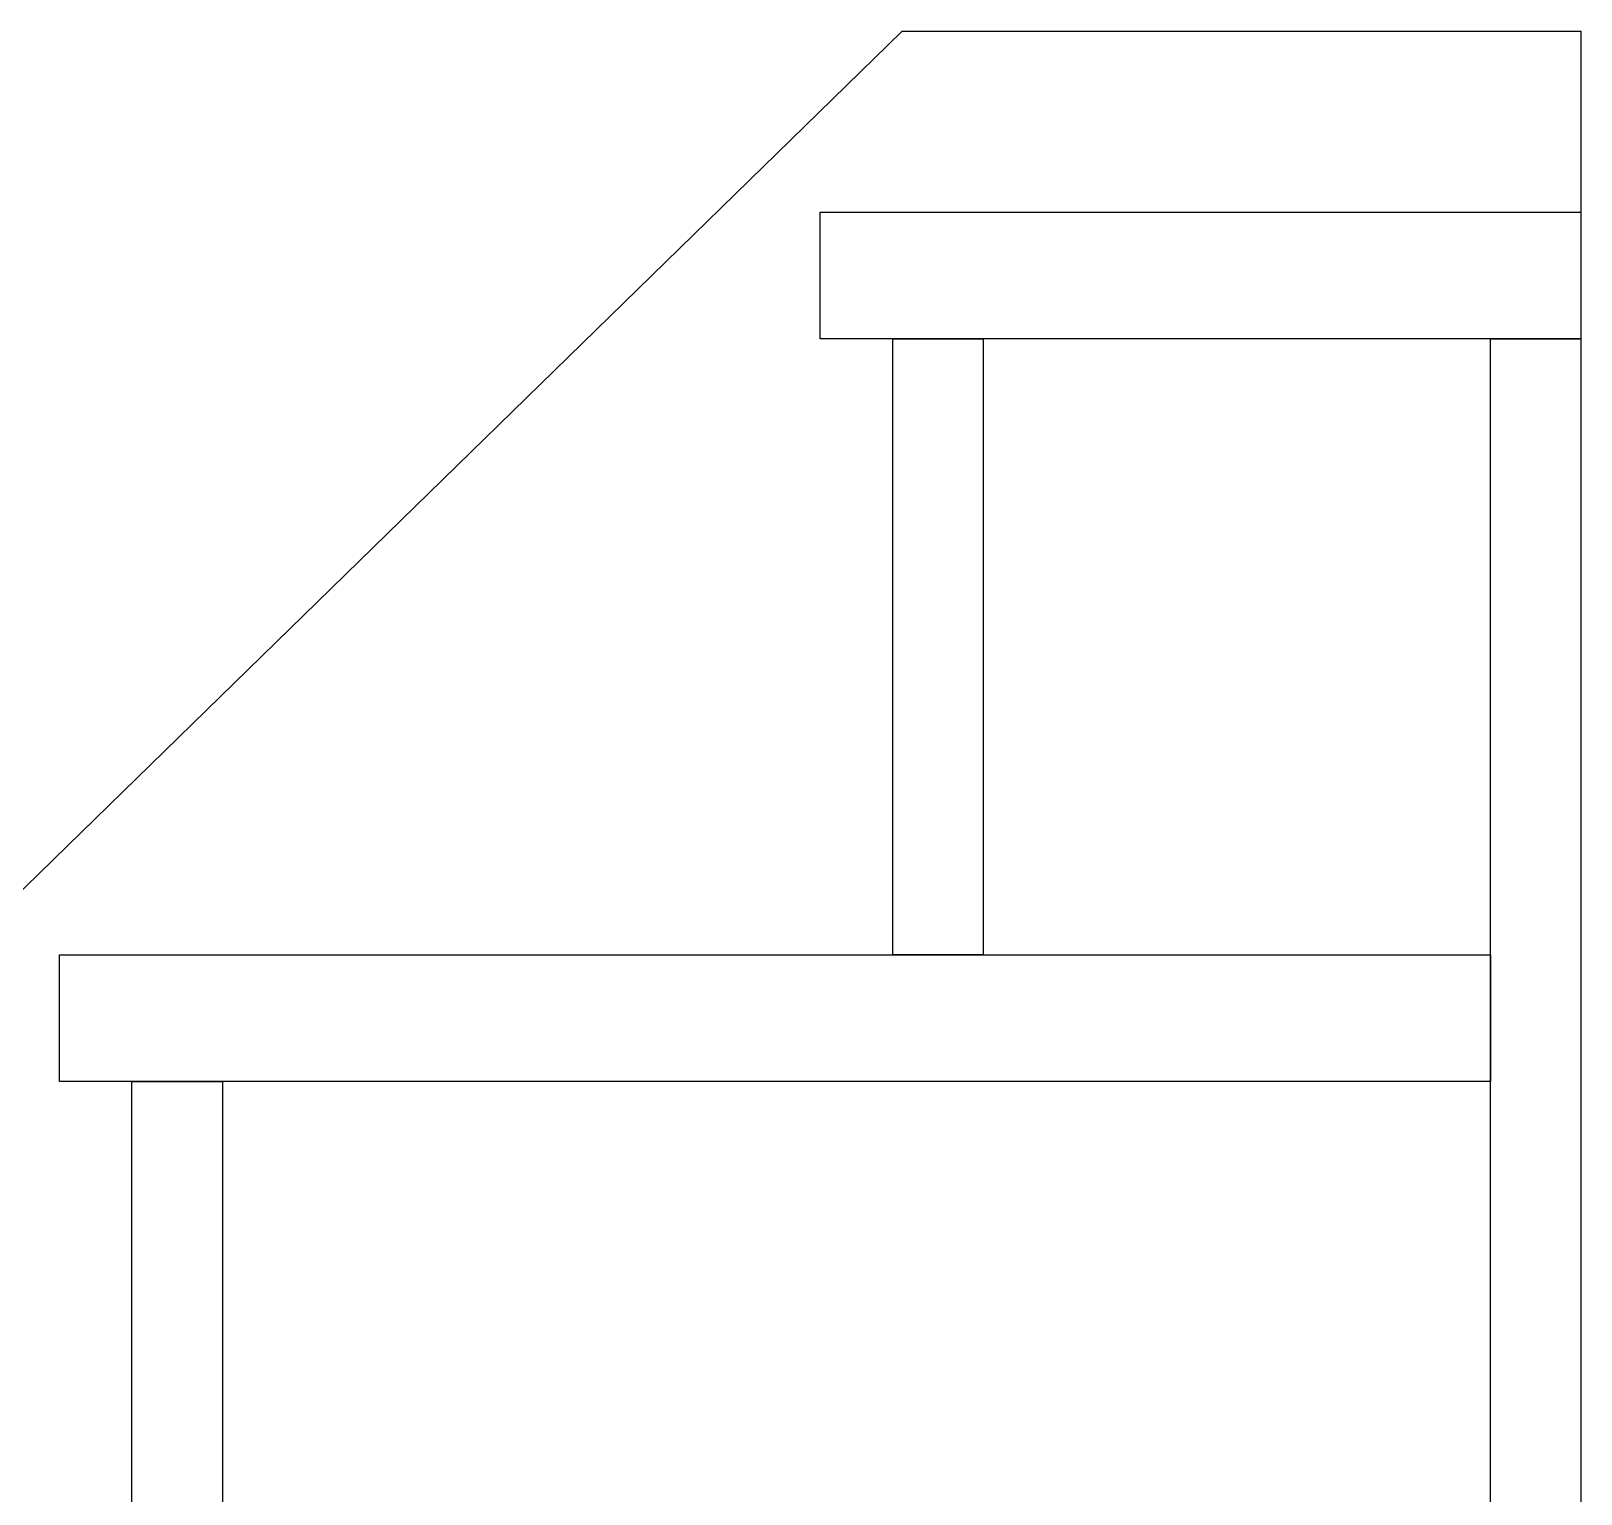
# Model space of a CAD drawing. Extents: x 0 to 2438, y 0 to 2056.
# Drawn here: x 1223.6 to 1437.6, y 934.2 to 1136.1 of the extents above; entities that cross this region are included whole.
import ezdxf

# ---------------------------------------------------------------- set-up
doc = ezdxf.new("R2010")
doc.units = 0
doc.layers.get('0').update_dxf_attribs({"linetype": 'CONTINUOUS'})

msp = doc.modelspace()

# ---------------------------------------------------------------- linework, layer by layer
at = {"color": 253}
for p, q in [((1132.58, 929.869), (1343.87, 1136.13)), ((1343.87, 1136.13), (1437.58, 1136.13)), ((1437.58, 1136.13), (1437.58, 88.633)), ((1332.58, 1111.13), (1437.58, 1111.13)), ((1332.58, 1111.13), (1437.58, 1111.13)), ((1332.58, 1093.63), (1332.58, 1111.13)), ((1332.58, 1093.63), (1332.58, 1111.13)), ((1437.58, 1111.13), (1437.58, 1093.63)), ((1437.58, 1111.13), (1437.58, 1093.63)), ((1437.58, 1093.63), (1332.58, 1093.63)), ((1437.58, 1093.63), (1332.58, 1093.63)), ((1342.58, 1093.63), (1355.08, 1093.63)), ((1342.58, 1093.63), (1355.08, 1093.63)), ((1342.58, 1008.63), (1342.58, 1093.63)), ((1342.58, 1008.63), (1342.58, 1093.63)), ((1355.08, 1093.63), (1355.08, 1008.63)), ((1355.08, 1093.63), (1355.08, 1008.63)), ((1425.08, 88.633), (1425.08, 1093.63)), ((1425.08, 86.133), (1425.08, 1093.63)), ((1425.08, 1093.63), (1437.58, 1093.63)), ((1425.08, 1093.63), (1437.58, 1093.63)), ((1437.58, 1093.63), (1437.58, 88.633)), ((1437.58, 1093.63), (1437.58, 86.133)), ((1227.57, 1008.63), (1425.08, 1008.63)), ((1227.57, 1008.63), (1425.08, 1008.63)), ((1227.57, 991.133), (1227.57, 1008.63)), ((1227.57, 991.133), (1227.57, 1008.63)), ((1355.08, 1008.63), (1342.58, 1008.63)), ((1355.08, 1008.63), (1342.58, 1008.63)), ((1425.08, 1008.63), (1425.08, 991.133)), ((1425.08, 1008.63), (1425.08, 991.133)), ((1425.08, 991.133), (1227.57, 991.133)), ((1425.08, 991.133), (1227.57, 991.133)), ((1237.58, 991.133), (1250.08, 991.133)), ((1237.58, 991.133), (1250.08, 991.133)), ((1237.58, 906.134), (1237.58, 991.133)), ((1237.58, 906.134), (1237.58, 991.133)), ((1250.08, 991.133), (1250.08, 906.134)), ((1250.08, 991.133), (1250.08, 906.134))]:
    msp.add_line(p, q, dxfattribs=at)

doc.saveas('drawing.dxf')
